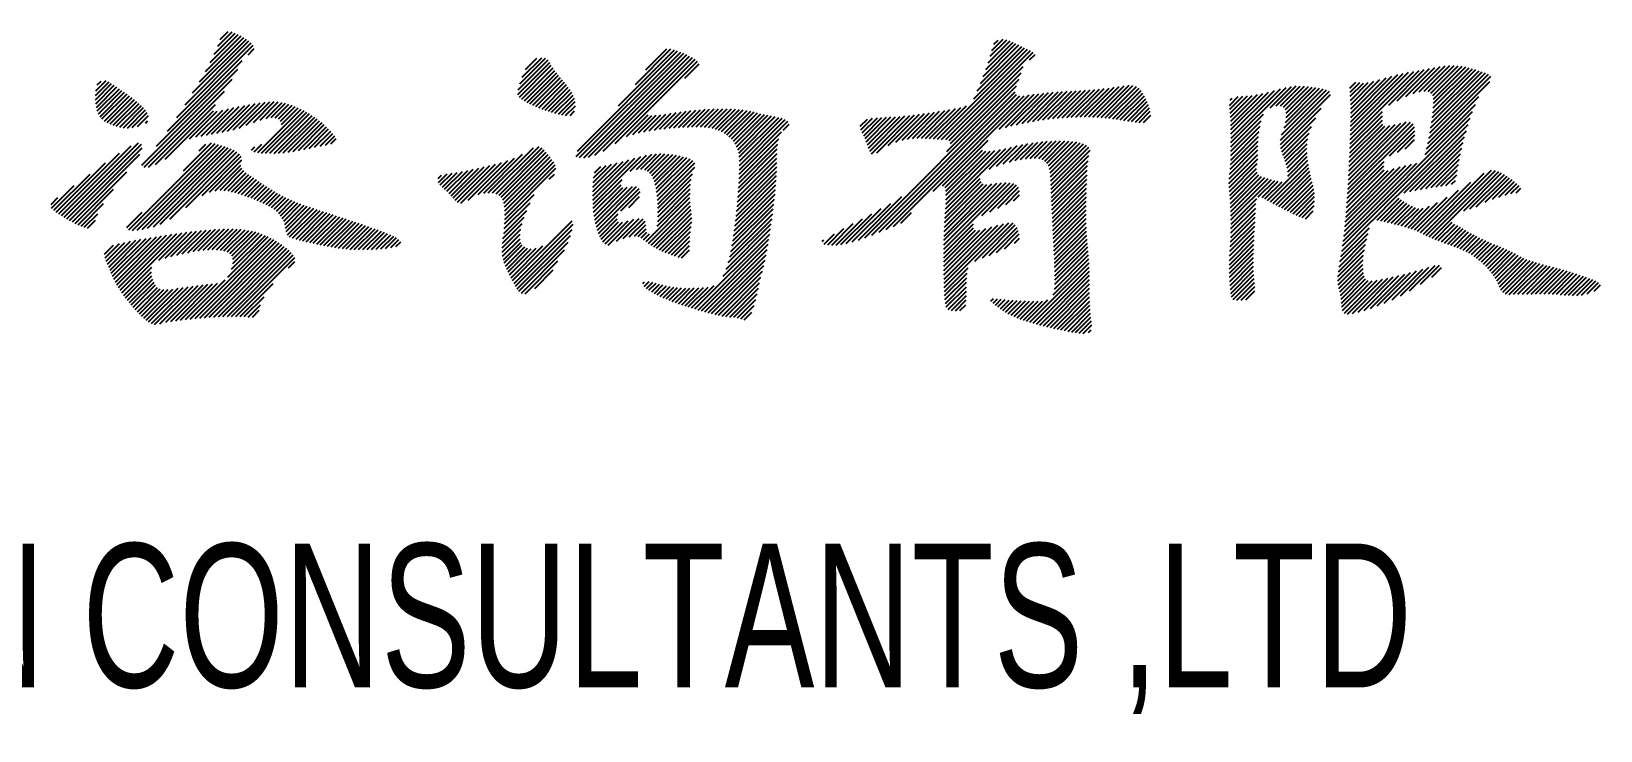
# Model space of a CAD drawing. Extents: x 628064 to 789462, y -248497 to 145317.
# Drawn here: x 738240 to 739879, y 50916 to 51646 of the extents above; entities that cross this region are included whole.
import ezdxf

# ---------------------------------------------------------------- set-up
doc = ezdxf.new("R2010")
doc.units = 0
doc.header["$LTSCALE"] = 100
doc.layers.add('图框', color=254, linetype='Continuous')
doc.styles.add('hztxt', font='hztxt')

msp = doc.modelspace()

# ---------------------------------------------------------------- linework, layer by layer
at = {"layer": '图框', "color": 0}
for p, q in [((738391.8, 51555.9), (738469.5, 51633.6)), ((738400.4, 51569), (738467.1, 51635.7)), ((738408.3, 51581.4), (738464.5, 51637.5)), ((738415.5, 51593), (738461.8, 51639.3)), ((738421.7, 51603.8), (738459, 51641)), ((738426.8, 51613.3), (738456, 51642.5)), ((738430.9, 51621.9), (738452.9, 51643.9)), ((738434.6, 51630.1), (738449.5, 51645)), ((738437.2, 51637.2), (738445.6, 51645.6)), ((739233.9, 51598.7), (739268.1, 51633)), ((739236.6, 51605.9), (739265.1, 51634.5)), ((739239.1, 51612.9), (739262, 51635.8)), ((739241.3, 51619.6), (739258.6, 51636.9)), ((739243, 51625.8), (739254.7, 51637.5)), ((739244.9, 51632.2), (739249.4, 51636.6)), ((738382, 51541.6), (738471.6, 51631.2)), ((738466.2, 51621.3), (738472.5, 51627.6)), ((738750, 51590.8), (738776.8, 51617.5)), ((738752.5, 51597.8), (738772.9, 51618.1)), ((738756.1, 51605.8), (738767.8, 51617.6)), ((738809, 51515.1), (738918, 51624.1)), ((738810.1, 51520.6), (738914.8, 51625.4)), ((738812.4, 51514), (738921.2, 51622.8)), ((738816.7, 51513.8), (738924.3, 51621.4)), ((738821.9, 51514.5), (738927.3, 51619.9)), ((738828.5, 51516.6), (738930.3, 51618.4)), ((738837.1, 51520.7), (738933, 51616.7)), ((738852.9, 51568), (738911.4, 51626.5)), ((738870.7, 51590.3), (738907.8, 51627.3)), ((738881.5, 51605.5), (738903.4, 51627.5)), ((739186.3, 51533.1), (739280.1, 51627)), ((739190.5, 51532.9), (739283.1, 51625.5)), ((739194.9, 51532.8), (739286.1, 51623.9)), ((739224, 51575.3), (739277.1, 51628.5)), ((739227.7, 51583.6), (739274.1, 51630)), ((739231, 51591.3), (739271.1, 51631.5)), ((739282.4, 51615.8), (739288, 51621.4)), ((738355.4, 51506), (738455.7, 51606.3)), ((738370.7, 51525.8), (738460.2, 51615.3)), ((738748.1, 51579.9), (738781.3, 51613.2)), ((738748.2, 51584.5), (738779.6, 51615.9)), ((738749.6, 51576.9), (738782.9, 51610.2)), ((738752, 51574.8), (738784.7, 51607.5)), ((738754.8, 51573.1), (738786.5, 51604.9)), ((738757.7, 51571.5), (738788.5, 51602.3)), ((738849.4, 51528.6), (738935.5, 51614.6)), ((738922.2, 51596.8), (738937.2, 51611.8)), ((739198.2, 51531.6), (739275.6, 51609)), ((739199.6, 51528.5), (739273.6, 51602.5)), ((739617.1, 51532.9), (739689, 51604.8)), ((739617.3, 51537.6), (739683.5, 51603.8)), ((739617.4, 51542.2), (739678.1, 51602.9)), ((739617.5, 51546.8), (739672.4, 51601.7)), ((739617.6, 51551.3), (739666.7, 51600.5)), ((739657.3, 51568.6), (739694.5, 51605.8)), ((739666.3, 51573.1), (739700, 51606.9)), ((739675.1, 51577.5), (739705.6, 51607.9)), ((739682.8, 51580.7), (739711.2, 51609.1)), ((739689.1, 51582.5), (739716.4, 51609.8)), ((739694.3, 51583.2), (739721.2, 51610)), ((739698.5, 51582.9), (739725.7, 51610.1)), ((739700.1, 51539.6), (739761.4, 51600.9)), ((739701, 51545), (739758.3, 51602.3)), ((739701.4, 51581.3), (739729.9, 51609.8)), ((739701.9, 51550.4), (739755, 51603.5)), ((739702.7, 51555.6), (739751.7, 51604.6)), ((739703.3, 51578.7), (739733.9, 51609.3)), ((739703.3, 51560.8), (739748.2, 51605.7)), ((739703.8, 51565.8), (739744.8, 51606.7)), ((739704.1, 51575), (739737.7, 51608.6)), ((739704.2, 51570.6), (739741.3, 51607.7)), ((738306.9, 51578.7), (738321.1, 51593)), ((738306.9, 51574.3), (738323.8, 51591.2)), ((738307.2, 51583.5), (738317.9, 51594.2)), ((738307.2, 51570.1), (738326.5, 51589.4)), ((738307.9, 51566.2), (738329.2, 51587.6)), ((738308.8, 51589.7), (738312.8, 51593.6)), ((738308.8, 51562.7), (738331.9, 51585.8)), ((738310.1, 51559.5), (738334.6, 51584)), ((738357.7, 51503.8), (738449.6, 51595.7)), ((738760.6, 51570), (738790.5, 51599.8)), ((738763.6, 51568.5), (738792.5, 51597.4)), ((738766.8, 51567.1), (738794.5, 51594.9)), ((738769.9, 51565.8), (738796.6, 51592.5)), ((738773.2, 51564.6), (738798.7, 51590.1)), ((738776.5, 51563.4), (738800.6, 51587.5)), ((738779.8, 51562.3), (738802.5, 51584.9)), ((739110.4, 51430.3), (739268.8, 51588.8)), ((739195.9, 51520.3), (739271.5, 51595.9)), ((739306.5, 51554.6), (739335.8, 51583.9)), ((739311.5, 51555.1), (739340.6, 51584.2)), ((739316.4, 51555.5), (739345.5, 51584.6)), ((739321.2, 51555.8), (739350.3, 51585)), ((739325.9, 51556.1), (739355.3, 51585.4)), ((739330.6, 51556.2), (739360.3, 51585.9)), ((739335.2, 51556.3), (739365.4, 51586.5)), ((739339.7, 51556.4), (739370.6, 51587.3)), ((739344.2, 51556.3), (739376, 51588.1)), ((739348.5, 51556.2), (739381.2, 51588.9)), ((739352.8, 51556), (739386.2, 51589.4)), ((739357, 51555.7), (739390.3, 51589)), ((739361.2, 51555.4), (739393.8, 51588.1)), ((739365.2, 51555), (739396.7, 51586.4)), ((739369.2, 51554.5), (739398.8, 51584)), ((739492.6, 51529.7), (739550.2, 51587.2)), ((739492.6, 51538.7), (739538.1, 51584.1)), ((739492.7, 51534.2), (739544.3, 51585.8)), ((739533.5, 51566), (739555.7, 51588.2)), ((739539.7, 51567.8), (739560.6, 51588.7)), ((739544.4, 51568), (739565, 51588.6)), ((739545.4, 51537.6), (739592.5, 51584.6)), ((739547.5, 51566.6), (739569.3, 51588.3)), ((739548.3, 51544.9), (739588.9, 51585.6)), ((739549.4, 51564), (739573.4, 51588)), ((739549.6, 51550.7), (739585.2, 51586.3)), ((739550.1, 51560.2), (739577.3, 51587.5)), ((739550.1, 51555.7), (739581.3, 51586.9)), ((739616.8, 51586.5), (739622.9, 51592.6)), ((739617, 51582.2), (739627, 51592.2)), ((739617.2, 51577.9), (739631, 51591.7)), ((739617.4, 51573.6), (739635.9, 51592.2)), ((739617.6, 51555.9), (739660.7, 51599)), ((739617.6, 51569.3), (739641.8, 51593.6)), ((739617.7, 51560.4), (739654.5, 51597.3)), ((739617.7, 51564.9), (739648.1, 51595.4)), ((739698.1, 51528.6), (739762.8, 51593.3)), ((739699.1, 51534.1), (739763.8, 51598.8)), ((738311.7, 51556.6), (738337.3, 51582.2)), ((738313.7, 51554.2), (738340, 51580.4)), ((738316.2, 51552.1), (738342.6, 51578.5)), ((738319, 51550.4), (738345.2, 51576.6)), ((738322.1, 51549), (738347.7, 51574.6)), ((738325.3, 51547.7), (738350.1, 51572.5)), ((738328.6, 51546.6), (738352.5, 51570.4)), ((738332.2, 51545.6), (738354.8, 51568.3)), ((738362.2, 51503.8), (738441.5, 51583.1)), ((738369.6, 51506.7), (738432.1, 51569.3)), ((738433.6, 51539.3), (738462.7, 51568.4)), ((738439.2, 51540.4), (738468.2, 51569.4)), ((738444.8, 51541.6), (738473.6, 51570.3)), ((738450.7, 51542.9), (738478.9, 51571.1)), ((738456.9, 51544.6), (738484, 51571.8)), ((738464.3, 51547.6), (738488.9, 51572.2)), ((738471.9, 51550.7), (738493.6, 51572.3)), ((738478.9, 51553.1), (738497.8, 51572.1)), ((738485, 51554.8), (738501.7, 51571.5)), ((738490.3, 51555.6), (738505.4, 51570.7)), ((738494.6, 51555.4), (738508.9, 51569.7)), ((738498, 51554.3), (738512.2, 51568.6)), ((738783.2, 51561.2), (738804.2, 51582.1)), ((738786.7, 51560.2), (738805.7, 51579.1)), ((738790.3, 51559.3), (738807, 51575.9)), ((738794, 51558.4), (738807.9, 51572.3)), ((738797.8, 51557.8), (738808.1, 51568)), ((739117.6, 51433.1), (739267.2, 51582.6)), ((739125.1, 51436), (739268.6, 51579.6)), ((739132.5, 51439), (739272, 51578.5)), ((739140.1, 51442.1), (739276.6, 51578.5)), ((739181.6, 51479), (739281.8, 51579.3)), ((739182.1, 51533.4), (739216.4, 51567.8)), ((739250.6, 51543.6), (739287, 51580)), ((739257, 51545.5), (739292.1, 51580.6)), ((739262.9, 51546.9), (739297.2, 51581.2)), ((739268.7, 51548.2), (739302.2, 51581.7)), ((739274.5, 51549.5), (739307.1, 51582.1)), ((739280.1, 51550.7), (739312, 51582.5)), ((739285.6, 51551.7), (739316.8, 51582.9)), ((739291, 51552.6), (739321.6, 51583.2)), ((739296.3, 51553.3), (739326.3, 51583.4)), ((739301.4, 51554), (739331.1, 51583.6)), ((739373.2, 51553.9), (739400.6, 51581.3)), ((739377, 51553.3), (739402.2, 51578.4)), ((739380.9, 51552.6), (739403.7, 51575.4)), ((739384.8, 51552), (739405.1, 51572.4)), ((739388.7, 51551.5), (739406.4, 51569.2)), ((739490.9, 51568.4), (739500.1, 51577.5)), ((739491.3, 51564.3), (739504.9, 51577.9)), ((739491.8, 51560.3), (739509.7, 51578.2)), ((739491.9, 51573.8), (739493.8, 51575.8)), ((739492.2, 51556.2), (739514.8, 51578.8)), ((739492.4, 51551.9), (739520.2, 51579.7)), ((739492.5, 51547.5), (739525.8, 51580.8)), ((739492.6, 51543.1), (739531.8, 51582.3)), ((739544.3, 51527.5), (739596.5, 51579.7)), ((739544.4, 51532.1), (739595.5, 51583.2)), ((739695.5, 51517.1), (739747.8, 51569.3)), ((739696.9, 51522.9), (739751.5, 51577.6)), ((738336, 51545), (738357.1, 51566.1)), ((738340.3, 51544.8), (738359.2, 51563.7)), ((738345.3, 51545.2), (738361, 51561)), ((738350.9, 51546.4), (738362.3, 51557.8)), ((738359, 51550), (738361.4, 51552.4)), ((738379.8, 51512.4), (738430.2, 51562.8)), ((738405.2, 51533.4), (738434, 51562.2)), ((738411.8, 51535.5), (738439.9, 51563.5)), ((738417.3, 51536.4), (738445.7, 51564.8)), ((738422.7, 51537.3), (738451.4, 51566.1)), ((738428.1, 51538.3), (738457.1, 51567.3)), ((738476.3, 51519.1), (738521.7, 51564.5)), ((738480.3, 51518.7), (738524.7, 51563)), ((738484.6, 51518.5), (738527.6, 51561.4)), ((738489, 51518.4), (738530.4, 51559.8)), ((738493.5, 51518.3), (738533.1, 51558)), ((738498.1, 51518.5), (738535.8, 51556.2)), ((738500.2, 51552.1), (738515.5, 51567.3)), ((738501.2, 51548.5), (738518.6, 51566)), ((738503, 51518.9), (738538.5, 51554.4)), ((738508.1, 51519.5), (738541, 51552.4)), ((738802.6, 51558), (738807.1, 51562.6)), ((738861.4, 51536), (738883.9, 51558.6)), ((738867.9, 51538.1), (738887.9, 51558)), ((738873.9, 51539.6), (738892.4, 51558.1)), ((738879.6, 51540.7), (738897.3, 51558.5)), ((738885.1, 51541.8), (738902.6, 51559.3)), ((738890.5, 51542.7), (738908, 51560.2)), ((738895.8, 51543.5), (738913.3, 51561)), ((738900.9, 51544.1), (738918.5, 51561.7)), ((738905.9, 51544.6), (738923.7, 51562.4)), ((738910.8, 51545.1), (738928.7, 51563)), ((738915.6, 51545.4), (738933.7, 51563.5)), ((738920.4, 51545.6), (738938.6, 51563.9)), ((738925, 51545.8), (738943.5, 51564.3)), ((738929.7, 51545.9), (738948.2, 51564.5)), ((738934.2, 51546), (738952.9, 51564.7)), ((738938.7, 51546), (738957.5, 51564.8)), ((738942.9, 51545.7), (738962.1, 51564.9)), ((738946.9, 51545.3), (738966.5, 51564.8)), ((738950.7, 51544.6), (738970.9, 51564.7)), ((738954.3, 51543.6), (738975.2, 51564.5)), ((738957.6, 51542.5), (738979.4, 51564.2)), ((738960.7, 51541.1), (738983.4, 51563.8)), ((738963.6, 51539.5), (738987.4, 51563.2)), ((738966.3, 51537.6), (738991.1, 51562.5)), ((738968.7, 51535.6), (738994.7, 51561.6)), ((738971, 51533.4), (738998.2, 51560.6)), ((738973.1, 51531), (739001.8, 51559.7)), ((738974.8, 51528.3), (739005.4, 51558.9)), ((738976.4, 51525.3), (739009.1, 51558.1)), ((738977.6, 51522.1), (739012.9, 51557.4)), ((738978.6, 51518.5), (739016.8, 51556.7)), ((738979.1, 51514.6), (739020.4, 51555.9)), ((738979.3, 51501.3), (739029.9, 51551.9)), ((738979.4, 51510.3), (739023.9, 51554.9)), ((738979.4, 51505.8), (739027.1, 51553.6)), ((739105.4, 51546.6), (739113, 51554.1)), ((739106.2, 51542.9), (739118.3, 51555)), ((739107.6, 51539.8), (739123.4, 51555.5)), ((739109.1, 51536.7), (739128.2, 51555.9)), ((739110.5, 51533.7), (739132.9, 51556.1)), ((739111.8, 51530.5), (739137.6, 51556.3)), ((739113, 51527.2), (739142.3, 51556.5)), ((739114.1, 51523.9), (739147.2, 51556.9)), ((739115.4, 51520.6), (739152.1, 51557.4)), ((739117.3, 51518), (739157.2, 51557.9)), ((739122.7, 51519), (739162.3, 51558.5)), ((739134.6, 51526.4), (739167.4, 51559.2)), ((739142.7, 51529.9), (739172.6, 51559.9)), ((739149.2, 51532), (739177.8, 51560.6)), ((739154.9, 51533.2), (739183.1, 51561.4)), ((739160.1, 51533.9), (739188.4, 51562.2)), ((739164.9, 51534.2), (739193.8, 51563.1)), ((739169.4, 51534.2), (739199.2, 51564.1)), ((739173.7, 51534), (739204.8, 51565.1)), ((739177.9, 51533.8), (739210.4, 51566.3)), ((739392.8, 51551), (739407.5, 51565.8)), ((739396.9, 51550.7), (739408.4, 51562.2)), ((739401.3, 51550.6), (739408.9, 51558.2)), ((739492.6, 51525.2), (739526.7, 51559.3)), ((739492.6, 51520.6), (739524.3, 51552.4)), ((739544.8, 51523.5), (739586.8, 51565.4)), ((739545.7, 51519.9), (739581.2, 51555.4)), ((739609.1, 51421.7), (739742.5, 51555.1)), ((739609.8, 51426.9), (739744.9, 51561.9)), ((739615, 51485.9), (739680.1, 51551)), ((739615.3, 51490.7), (739675.7, 51551.1)), ((739616.6, 51519), (739650.8, 51553.1)), ((739616.8, 51523.6), (739650.8, 51557.6)), ((739617, 51528.3), (739650.8, 51562.1)), ((738513.3, 51520.2), (738543.5, 51550.4)), ((738518.8, 51521.2), (738545.8, 51548.3)), ((738524.4, 51522.3), (738548.1, 51546.1)), ((738530, 51523.5), (738550.4, 51543.8)), ((738535.7, 51524.7), (738552.6, 51541.5)), ((738541.4, 51525.8), (738554.7, 51539.2)), ((738547, 51527), (738556.7, 51536.7)), ((738979.2, 51496.7), (739023.3, 51540.8)), ((739025.1, 51542.6), (739031.4, 51548.9)), ((739492.1, 51506.7), (739521.4, 51536)), ((739492.3, 51511.4), (739522.1, 51541.2)), ((739492.4, 51516), (739523, 51546.6)), ((739546.8, 51516.5), (739576.8, 51546.5)), ((739548.1, 51513.3), (739574.3, 51539.5)), ((739614.4, 51476.3), (739684.1, 51546)), ((739614.7, 51481.1), (739682.8, 51549.3)), ((739615.5, 51495.4), (739670.1, 51550)), ((739615.8, 51500.1), (739664.1, 51548.5)), ((739616, 51504.9), (739658.4, 51547.3)), ((739616.2, 51509.6), (739653.3, 51546.6)), ((739616.4, 51514.3), (739651.1, 51548.9)), ((739658.2, 51515.6), (739684.6, 51542)), ((739666.5, 51519.5), (739684.7, 51537.7)), ((739666.7, 51474.8), (739740.3, 51548.4)), ((739673.6, 51477.1), (739738.4, 51541.9)), ((739679.3, 51478.4), (739736.6, 51535.7)), ((738268.7, 51455.2), (738331.9, 51518.4)), ((738271.4, 51453.4), (738344, 51526.1)), ((738274.2, 51451.7), (738351.9, 51529.5)), ((738277, 51450), (738355.1, 51528.1)), ((738279.9, 51448.4), (738355.6, 51524.2)), ((738341.9, 51438.7), (738431.9, 51528.6)), ((738345.6, 51437.9), (738435.5, 51527.7)), ((738350.4, 51438.1), (738438.9, 51526.7)), ((738355.7, 51438.9), (738442.3, 51525.5)), ((738361.4, 51440.2), (738445.5, 51524.3)), ((738367.4, 51441.6), (738448.7, 51523)), ((738374.5, 51444.3), (738451.8, 51521.6)), ((738384.4, 51449.7), (738454.6, 51519.9)), ((738398.9, 51500.1), (738427.9, 51529.2)), ((738415.3, 51521), (738422.2, 51527.9)), ((738469.8, 51521.6), (738473.2, 51525.1)), ((738472.6, 51519.9), (738480.6, 51527.9)), ((738552.7, 51528.2), (738558.3, 51533.8)), ((738717.1, 51477.1), (738764.3, 51524.2)), ((738721.5, 51477), (738770.1, 51525.5)), ((738725.2, 51476.2), (738773.3, 51524.2)), ((738728.3, 51474.7), (738775.6, 51522.1)), ((738730.6, 51472.6), (738777.5, 51519.5)), ((738978.1, 51477.7), (739018.6, 51518.2)), ((738978.5, 51482.5), (739018.9, 51523)), ((738978.7, 51487.3), (739019.5, 51528)), ((738979, 51492), (739020.6, 51533.6)), ((739191.4, 51484.4), (739239.2, 51532.2)), ((739194.3, 51482.8), (739233.2, 51521.7)), ((739194.4, 51460.5), (739257.5, 51523.5)), ((739194.7, 51465.2), (739251.8, 51522.3)), ((739194.9, 51469.9), (739246.2, 51521.3)), ((739195, 51479), (739236.6, 51520.6)), ((739195, 51474.6), (739241.1, 51520.6)), ((739240.2, 51501.8), (739263.3, 51524.9)), ((739247.9, 51504.9), (739269.3, 51526.4)), ((739254.7, 51507.3), (739275.1, 51527.6)), ((739261.2, 51509.2), (739280.6, 51528.7)), ((739267.2, 51510.8), (739285.9, 51529.5)), ((739272.8, 51511.9), (739291, 51530.1)), ((739278, 51512.6), (739296, 51530.6)), ((739282.9, 51513.1), (739300.8, 51531)), ((739287.6, 51513.2), (739305.5, 51531.2)), ((739291.8, 51512.9), (739310.2, 51531.3)), ((739295.3, 51511.9), (739314.7, 51531.3)), ((739298.2, 51510.3), (739319.1, 51531.3)), ((739300.4, 51508), (739323.4, 51531.1)), ((739302, 51505.2), (739327.5, 51530.7)), ((739303, 51501.7), (739331.5, 51530.2)), ((739303.8, 51498), (739335.2, 51529.4)), ((739304.1, 51493.8), (739338.7, 51528.4)), ((739304.4, 51489.6), (739341.7, 51527)), ((739304.6, 51485.3), (739344.1, 51524.9)), ((739304.8, 51481), (739345.5, 51521.7)), ((739490.6, 51491.7), (739520.7, 51521.9)), ((739491.1, 51496.7), (739520.8, 51526.4)), ((739491.7, 51501.8), (739521, 51531.1)), ((739549.3, 51510.1), (739572.9, 51533.6)), ((739550.4, 51506.7), (739572.2, 51528.4)), ((739551.3, 51503.1), (739571.9, 51523.7)), ((739551.9, 51499.1), (739572, 51519.3)), ((739674.6, 51523.1), (739684.4, 51532.8)), ((739684.9, 51479.5), (739735.1, 51529.6)), ((739690.6, 51480.7), (739733.6, 51523.7)), ((738266, 51457), (738317.3, 51508.3)), ((738282.8, 51446.8), (738353.3, 51517.4)), ((738401.2, 51462), (738457.2, 51518)), ((738418.2, 51474.5), (738459.2, 51515.5)), ((738426, 51477.8), (738459.7, 51511.6)), ((738432, 51479.3), (738458.8, 51506.1)), ((738437, 51479.8), (738459.9, 51502.8)), ((738678.3, 51474.2), (738707.1, 51503)), ((738680.4, 51471.8), (738712.8, 51504.2)), ((738682.6, 51469.5), (738718.7, 51505.6)), ((738685, 51467.4), (738724.7, 51507.1)), ((738688.3, 51466.3), (738730.9, 51508.9)), ((738696.2, 51469.6), (738737.4, 51510.9)), ((738706.5, 51475.4), (738744.4, 51513.4)), ((738712.3, 51476.8), (738752.9, 51517.4)), ((738732.2, 51469.8), (738779.5, 51517)), ((738733.3, 51466.3), (738781.6, 51514.6)), ((738733.9, 51462.4), (738783.6, 51512.1)), ((738734.2, 51458.3), (738785.5, 51509.5)), ((738734.2, 51449.3), (738787.7, 51502.8)), ((738734.3, 51453.9), (738786.9, 51506.5)), ((738826.3, 51469.5), (738870, 51513.2)), ((738826.3, 51474), (738863.8, 51511.6)), ((738826.3, 51478.5), (738857.8, 51510)), ((738826.4, 51483.1), (738851.8, 51508.5)), ((738826.5, 51465.2), (738876.3, 51515)), ((738826.6, 51487.8), (738845.9, 51507)), ((738827.1, 51492.7), (738840.1, 51505.7)), ((738828, 51498.1), (738834.6, 51504.8)), ((738865.4, 51499.7), (738882.4, 51516.6)), ((738871.7, 51501.5), (738887.8, 51517.6)), ((738876.5, 51501.8), (738892.7, 51518)), ((738880.4, 51501.1), (738897.3, 51518.1)), ((738883.4, 51499.7), (738901.6, 51517.9)), ((738885.9, 51497.7), (738905.7, 51517.5)), ((738887.8, 51495.1), (738909.7, 51517)), ((738889.3, 51492.1), (738913.6, 51516.4)), ((738890.6, 51488.9), (738917.3, 51515.6)), ((738891.5, 51485.4), (738921, 51514.8)), ((738892.3, 51481.6), (738924.5, 51513.9)), ((738892.9, 51477.7), (738927.8, 51512.6)), ((738893.4, 51473.7), (738930.6, 51510.9)), ((738893.7, 51469.6), (738932.6, 51508.5)), ((738894, 51465.3), (738932.7, 51504.1)), ((738976.9, 51463), (739018.3, 51504.4)), ((738977.4, 51467.9), (739018.4, 51508.9)), ((738977.8, 51472.8), (739018.4, 51513.5)), ((739305, 51476.7), (739344.2, 51516)), ((739305.1, 51472.4), (739343.4, 51510.6)), ((739305.3, 51468.1), (739342.9, 51505.7)), ((739490.4, 51487), (739520.7, 51517.3)), ((739490.6, 51482.7), (739520.5, 51512.7)), ((739490.9, 51478.5), (739519.9, 51507.6)), ((739491.3, 51474.4), (739519.4, 51502.6)), ((739530.9, 51469.2), (739572.8, 51511.1)), ((739533.8, 51467.6), (739573.4, 51507.1)), ((739536.7, 51466), (739574, 51503.3)), ((739551.9, 51494.7), (739572.3, 51515.1)), ((739610.4, 51432), (739686.6, 51508.1)), ((739611, 51437), (739681, 51507.1)), ((739611.5, 51442), (739675.2, 51505.8)), ((739612, 51447), (739669.2, 51504.2)), ((739612.4, 51451.9), (739663, 51502.5)), ((739613.6, 51466.6), (739652.3, 51505.2)), ((739614, 51471.5), (739652.6, 51510)), ((739696.1, 51481.7), (739732.4, 51518)), ((739701.5, 51482.6), (739731.2, 51512.3)), ((739706.8, 51483.4), (739730.2, 51506.8)), ((738263.5, 51459), (738301.2, 51496.7)), ((738285.7, 51445.3), (738339.6, 51499.1)), ((738441.4, 51479.7), (738461.9, 51500.3)), ((738445.3, 51479.1), (738464.3, 51498.2)), ((738449, 51478.3), (738466.9, 51496.3)), ((738452.5, 51477.4), (738469.6, 51494.5)), ((738456, 51476.4), (738472.3, 51492.7)), ((738459.4, 51475.3), (738475, 51490.9)), ((738462.8, 51474.2), (738477.7, 51489.1)), ((738466.1, 51473), (738480.4, 51487.4)), ((738469.4, 51471.8), (738483.2, 51485.6)), ((738664.8, 51492.2), (738668.3, 51495.6)), ((738665.2, 51488), (738674.2, 51497)), ((738667, 51485.4), (738679.3, 51497.6)), ((738669.2, 51483), (738684.7, 51498.5)), ((738671.5, 51480.9), (738690.2, 51499.5)), ((738673.9, 51478.8), (738695.7, 51500.6)), ((738676.2, 51476.5), (738701.4, 51501.8)), ((738780.8, 51491.4), (738786.1, 51496.6)), ((738826.7, 51461), (738857, 51491.2)), ((738827.1, 51456.9), (738855.7, 51485.5)), ((738894.1, 51461), (738930.2, 51497.1)), ((738894.2, 51456.6), (738929, 51491.4)), ((738894.2, 51452.1), (738928.4, 51486.3)), ((738974.6, 51442.7), (739017.4, 51485.5)), ((738975.3, 51447.9), (739017.8, 51490.4)), ((738975.9, 51452.9), (739018.1, 51495.2)), ((738976.4, 51458), (739018.3, 51499.8)), ((739192.9, 51423), (739257.7, 51487.8)), ((739192.9, 51427.6), (739253, 51487.7)), ((739192.9, 51418.5), (739262, 51487.6)), ((739193, 51432.1), (739248.1, 51487.2)), ((739193.1, 51436.7), (739243, 51486.6)), ((739193.3, 51441.4), (739237.7, 51485.8)), ((739193.5, 51446.1), (739234, 51486.6)), ((739193.7, 51450.8), (739231.9, 51488.9)), ((739194.1, 51455.7), (739230.6, 51492.1)), ((739232.3, 51453.4), (739265.7, 51486.9)), ((739240.8, 51457.5), (739268.7, 51485.4)), ((739305.5, 51463.8), (739342.6, 51500.9)), ((739305.7, 51459.5), (739342.4, 51496.1)), ((739305.9, 51455.2), (739342.1, 51491.5)), ((739306.1, 51450.9), (739342, 51486.8)), ((739491.7, 51470.4), (739520, 51498.7)), ((739492, 51466.2), (739521.7, 51495.9)), ((739492.2, 51461.9), (739524.6, 51494.3)), ((739492.4, 51457.6), (739527.9, 51493.1)), ((739492.5, 51453.3), (739531.3, 51492)), ((739492.6, 51448.9), (739534.8, 51491)), ((739521.1, 51472.9), (739538.3, 51490)), ((739525.2, 51472.4), (739541.9, 51489.2)), ((739528, 51470.8), (739545.9, 51488.6)), ((739539.7, 51464.5), (739574.8, 51499.6)), ((739542.6, 51463), (739575.6, 51495.9)), ((739545.6, 51461.4), (739576.5, 51492.3)), ((739548.6, 51459.9), (739577.5, 51488.8)), ((739612.9, 51456.8), (739656.6, 51500.6)), ((739613.3, 51461.7), (739652.7, 51501.2)), ((739690.6, 51435.8), (739743.1, 51488.3)), ((739693.5, 51434.2), (739757.1, 51497.8)), ((739696.4, 51432.6), (739764.6, 51500.8)), ((739699.5, 51431.2), (739768.9, 51500.6)), ((739702.6, 51429.8), (739772.2, 51499.5)), ((739711.9, 51484), (739729.2, 51501.3)), ((739717.1, 51484.8), (739728.4, 51496)), ((739723, 51486.2), (739726.9, 51490)), ((739735.8, 51458.5), (739775.2, 51498)), ((739742.2, 51460.4), (739778.1, 51496.4)), ((739748.7, 51462.4), (739780.9, 51494.6)), ((739758.2, 51467.5), (739783.6, 51492.9)), ((739765.6, 51470.4), (739786.2, 51491)), ((739772.3, 51472.6), (739788.7, 51489)), ((739778.9, 51474.7), (739791.2, 51487)), ((738260.5, 51465), (738267.7, 51472.2)), ((738261.1, 51461.1), (738284.7, 51484.7)), ((738288.7, 51443.8), (738325.8, 51480.9)), ((738472.6, 51470.6), (738485.9, 51483.8)), ((738475.8, 51469.3), (738488.6, 51482)), ((738479, 51467.9), (738491.3, 51480.3)), ((738482.1, 51466.5), (738494.1, 51478.6)), ((738485.1, 51465.1), (738496.9, 51476.9)), ((738488, 51463.5), (738499.9, 51475.3)), ((738490.8, 51461.8), (738502.8, 51473.8)), ((738493.5, 51460), (738505.8, 51472.3)), ((738496, 51458), (738508.9, 51470.9)), ((738498.2, 51455.7), (738512, 51469.5)), ((738734.1, 51444.7), (738764.9, 51475.5)), ((738827.6, 51452.9), (738857.6, 51482.8)), ((738828.3, 51449), (738862.1, 51482.9)), ((738829, 51445.3), (738867.6, 51483.9)), ((738830, 51441.7), (738871.9, 51483.7)), ((738831, 51438.3), (738874.5, 51481.8)), ((738855.6, 51458.4), (738875.6, 51478.4)), ((738863.7, 51462), (738875, 51473.3)), ((738881.8, 51426.3), (738927.7, 51472.2)), ((738893.4, 51442.3), (738927.8, 51476.7)), ((738894, 51447.4), (738928, 51481.4)), ((738972.4, 51427.1), (739016, 51470.6)), ((738973.2, 51432.4), (739016.5, 51475.6)), ((738974, 51437.6), (739017, 51480.6)), ((739103.5, 51427.9), (739149, 51473.4)), ((739249.1, 51461.3), (739270.8, 51482.9)), ((739257.4, 51465.1), (739271.9, 51479.6)), ((739265.5, 51468.7), (739271.9, 51475.1)), ((739306.3, 51446.6), (739341.8, 51482.1)), ((739306.5, 51442.3), (739341.7, 51477.5)), ((739306.7, 51438), (739341.6, 51472.9)), ((739492.7, 51444.4), (739519.7, 51471.4)), ((739551.6, 51458.4), (739578.4, 51485.2)), ((739554.6, 51456.9), (739579.1, 51481.5)), ((739557.6, 51455.4), (739579.7, 51477.6)), ((739560.6, 51454), (739580, 51473.4)), ((739640, 51448.1), (739666.5, 51474.6)), ((739645.2, 51448.8), (739668.1, 51471.7)), ((739649, 51448), (739670.7, 51469.8)), ((739684.2, 51438.4), (739718.5, 51472.6)), ((739687.5, 51437.2), (739730.1, 51479.8)), ((739784.9, 51476.3), (739793.5, 51484.8)), ((739790.5, 51477.3), (739795.4, 51482.2)), ((738291.8, 51442.4), (738315.3, 51465.9)), ((738295.1, 51441.2), (738309.3, 51455.4)), ((738339.6, 51440.9), (738355.7, 51456.9)), ((738500.2, 51453.2), (738515.1, 51468.1)), ((738502, 51450.5), (738518.3, 51466.9)), ((738503.5, 51447.5), (738521.5, 51465.6)), ((738504.5, 51444.1), (738524.8, 51464.4)), ((738505.2, 51440.3), (738528.1, 51463.2)), ((738506.1, 51436.7), (738531.5, 51462.1)), ((738507.4, 51433.5), (738534.9, 51461)), ((738509.6, 51431.2), (738538.3, 51459.9)), ((738512.8, 51429.9), (738541.7, 51458.8)), ((738516.3, 51428.9), (738545.1, 51457.7)), ((738519.8, 51427.9), (738548.5, 51456.6)), ((738523.3, 51427), (738551.8, 51455.5)), ((738527, 51426.1), (738555.2, 51454.4)), ((738530.6, 51425.3), (738558.6, 51453.3)), ((738733.2, 51434.8), (738757.2, 51458.8)), ((738733.8, 51439.8), (738760.8, 51466.8)), ((738832.1, 51434.9), (738852.6, 51455.4)), ((738884.5, 51424.4), (738927.9, 51467.8)), ((738887.2, 51422.6), (738928.2, 51463.7)), ((738889.9, 51420.9), (738928.8, 51459.7)), ((738892.8, 51419.3), (738929.3, 51455.7)), ((738969.3, 51410.4), (739014.1, 51455.2)), ((738970.5, 51416.1), (739014.7, 51460.4)), ((738971.5, 51421.7), (739015.4, 51465.5)), ((739085.3, 51423.2), (739117.5, 51455.4)), ((739090.9, 51424.3), (739127.3, 51460.7)), ((739097, 51425.9), (739137.3, 51466.2)), ((739147.9, 51445.4), (739159.1, 51456.6)), ((739306.9, 51433.8), (739341.5, 51468.4)), ((739307.1, 51429.5), (739341.4, 51463.8)), ((739307.3, 51425.2), (739341.4, 51459.3)), ((739307.5, 51420.9), (739341.4, 51454.8)), ((739492.4, 51430.7), (739518.1, 51456.4)), ((739492.6, 51439.9), (739518.7, 51466)), ((739492.6, 51435.3), (739518.4, 51461.1)), ((739563.7, 51452.6), (739580, 51468.9)), ((739566.9, 51451.3), (739579.6, 51464)), ((739570.3, 51450.2), (739578.6, 51458.5)), ((739652.6, 51447.2), (739673.5, 51468.1)), ((739656.2, 51446.3), (739676.3, 51466.4)), ((739659.8, 51445.4), (739679.2, 51464.8)), ((739663.4, 51444.5), (739682.2, 51463.3)), ((739667, 51443.6), (739685.3, 51461.9)), ((739670.5, 51442.6), (739688.8, 51460.9)), ((739674, 51441.7), (739693.4, 51461)), ((739677.5, 51440.6), (739700, 51463.1)), ((739680.9, 51439.6), (739708.4, 51467.1)), ((738298.6, 51440.2), (738307.1, 51448.7)), ((738379.6, 51409), (738407.4, 51436.7)), ((738385.7, 51410.6), (738412.4, 51437.3)), ((738391.7, 51412.1), (738417.5, 51437.9)), ((738397.5, 51413.5), (738422.4, 51438.3)), ((738403.3, 51414.7), (738427.3, 51438.7)), ((738408.8, 51415.8), (738432.2, 51439.1)), ((738414.2, 51416.6), (738436.9, 51439.3)), ((738419.4, 51417.3), (738441.6, 51439.5)), ((738424.3, 51417.7), (738446.2, 51439.6)), ((738428.9, 51417.9), (738450.6, 51439.6)), ((738433.3, 51417.7), (738455, 51439.4)), ((738437.4, 51417.4), (738459.1, 51439.1)), ((738441.1, 51416.6), (738463.1, 51438.6)), ((738444.5, 51415.5), (738467, 51438)), ((738447.3, 51413.8), (738470.7, 51437.2)), ((738449.3, 51411.3), (738474.3, 51436.3)), ((738534.3, 51424.5), (738562, 51452.2)), ((738538, 51423.7), (738565.4, 51451.1)), ((738541.7, 51422.9), (738568.8, 51449.9)), ((738545.4, 51422.1), (738572.1, 51448.8)), ((738549.2, 51421.4), (738575.5, 51447.7)), ((738553, 51420.7), (738578.8, 51446.6)), ((738556.9, 51420.1), (738582.2, 51445.4)), ((738560.8, 51419.5), (738585.6, 51444.3)), ((738564.8, 51419), (738588.9, 51443.2)), ((738568.8, 51418.6), (738592.2, 51442)), ((738572.9, 51418.2), (738595.6, 51440.8)), ((738577.2, 51418), (738598.9, 51439.7)), ((738581.6, 51417.9), (738602.2, 51438.5)), ((738586.1, 51417.9), (738605.5, 51437.3)), ((738731.7, 51419.8), (738751.2, 51439.3)), ((738731.9, 51424.5), (738752.5, 51445.2)), ((738732.4, 51429.5), (738754.5, 51451.6)), ((738742.4, 51385.7), (738804.8, 51448)), ((738744, 51382.7), (738805.8, 51444.5)), ((738745.6, 51379.8), (738804.7, 51438.9)), ((738833.4, 51431.7), (738851.8, 51450.1)), ((738834.8, 51428.7), (738853.1, 51446.9)), ((738836.7, 51426), (738857.2, 51446.5)), ((738839.1, 51423.9), (738863, 51447.8)), ((738842.4, 51422.7), (738869.2, 51449.6)), ((738850.8, 51426.7), (738874.7, 51450.5)), ((738858.1, 51429.5), (738878.8, 51450.2)), ((738864.2, 51431.1), (738880.8, 51447.7)), ((738869.7, 51432.1), (738881.5, 51443.9)), ((738873.7, 51431.6), (738881.8, 51439.7)), ((738876.7, 51430.1), (738882.8, 51436.2)), ((738895.7, 51417.7), (738929.5, 51451.5)), ((738898.8, 51416.3), (738929.5, 51447)), ((738901.9, 51414.9), (738929.1, 51442.1)), ((738905.1, 51413.7), (738928.4, 51436.9)), ((738962.4, 51390.1), (739011.8, 51439.5)), ((738965.4, 51397.6), (739012.6, 51444.8)), ((738967.6, 51404.3), (739013.4, 51450)), ((739071.6, 51422.9), (739088.5, 51439.8)), ((739075.8, 51422.6), (739098.2, 51445.1)), ((739080.3, 51422.6), (739107.8, 51450.2)), ((739192.8, 51414), (739223.8, 51444.9)), ((739192.8, 51409.5), (739223.9, 51440.6)), ((739192.8, 51400.5), (739230.5, 51438.2)), ((739192.8, 51405), (739225.9, 51438.1)), ((739192.9, 51391.6), (739242.9, 51441.6)), ((739192.9, 51396.1), (739236.6, 51439.8)), ((739193, 51387.2), (739249.1, 51443.3)), ((739193.1, 51382.8), (739255.1, 51444.8)), ((739193.2, 51378.4), (739260.7, 51445.9)), ((739225.1, 51405.8), (739265, 51445.7)), ((739233, 51409.2), (739267.4, 51443.7)), ((739240.2, 51411.9), (739269.2, 51440.9)), ((739247.7, 51415), (739270.5, 51437.8)), ((739307.7, 51416.6), (739341.4, 51450.3)), ((739307.9, 51412.3), (739341.5, 51445.9)), ((739308.2, 51408.1), (739341.6, 51441.5)), ((739308.4, 51403.8), (739341.8, 51437.2)), ((739491.1, 51411.4), (739517.2, 51437.5)), ((739491.4, 51416.2), (739517.5, 51442.3)), ((739491.8, 51421.1), (739517.7, 51447)), ((739492.2, 51425.9), (739517.9, 51451.7)), ((739607.4, 51410.9), (739637.2, 51440.8)), ((739608.3, 51416.4), (739639.8, 51447.8)), ((739705.8, 51428.5), (739723.7, 51446.4)), ((739709, 51427.3), (739726.4, 51444.6)), ((739712.3, 51426.1), (739729.4, 51443.2)), ((739715.6, 51424.8), (739732.3, 51441.5)), ((739718.9, 51423.6), (739735, 51439.8)), ((739722.2, 51422.5), (739737.8, 51438.1)), ((739725.5, 51421.3), (739740.7, 51436.5)), ((738316.4, 51413.1), (738325.7, 51422.4)), ((738317.1, 51409.3), (738331.9, 51424.2)), ((738318.2, 51406), (738337.7, 51425.5)), ((738319.5, 51402.7), (738343.4, 51426.6)), ((738320.7, 51399.5), (738348.9, 51427.7)), ((738322.1, 51396.4), (738354.4, 51428.7)), ((738323.4, 51393.2), (738359.8, 51429.6)), ((738324.8, 51390.1), (738365.2, 51430.5)), ((738326.2, 51387.1), (738370.6, 51431.4)), ((738327.8, 51384.1), (738375.9, 51432.2)), ((738329.3, 51381.2), (738381.2, 51433)), ((738331, 51378.3), (738386.5, 51433.9)), ((738332.7, 51375.6), (738391.8, 51434.7)), ((738334.5, 51372.9), (738397, 51435.4)), ((738373, 51406.9), (738402.2, 51436.1)), ((738405.9, 51345.4), (738490.4, 51430)), ((738410.9, 51346), (738493.3, 51428.4)), ((738415.8, 51346.4), (738496.1, 51426.7)), ((738420.8, 51346.9), (738498.8, 51424.9)), ((738425.7, 51347.3), (738501.5, 51423.1)), ((738430.5, 51347.6), (738504.1, 51421.2)), ((738445.2, 51389.2), (738487.4, 51431.5)), ((738449.1, 51397.6), (738484.3, 51432.8)), ((738450.3, 51407.8), (738477.7, 51435.3)), ((738450.3, 51403.4), (738481.1, 51434.1)), ((738590.7, 51418), (738608.8, 51436.1)), ((738595.3, 51418.1), (738612, 51434.8)), ((738600, 51418.4), (738615.2, 51433.5)), ((738604.9, 51418.7), (738618.3, 51432.1)), ((738609.9, 51419.2), (738621.1, 51430.4)), ((738615.2, 51420.1), (738623.6, 51428.4)), ((738620.6, 51421), (738625.8, 51426.2)), ((738731.6, 51415.2), (738750.4, 51434.1)), ((738732, 51411.1), (738750.2, 51429.3)), ((738732.8, 51407.4), (738750.9, 51425.5)), ((738733.8, 51404), (738752.6, 51422.8)), ((738735, 51400.7), (738755.1, 51420.7)), ((738740.9, 51388.6), (738774.2, 51421.9)), ((738747.2, 51377), (738802.9, 51432.6)), ((738749.1, 51374.4), (738800.5, 51425.7)), ((738879.3, 51428.2), (738885.5, 51434.4)), ((738908.4, 51412.4), (738927.7, 51431.7)), ((738911.7, 51411.3), (738927.4, 51427)), ((738915.2, 51410.2), (738927.3, 51422.3)), ((738932.8, 51356), (739011, 51434.2)), ((738936.2, 51354.9), (739010.1, 51428.9)), ((738939.7, 51353.9), (739009.2, 51423.5)), ((739065.9, 51426.3), (739067.4, 51427.8)), ((739067.8, 51423.7), (739078.6, 51434.4)), ((739256, 51418.8), (739271.5, 51434.3)), ((739266.5, 51424.8), (739271.7, 51430)), ((739308.5, 51399.5), (739342, 51433)), ((739308.7, 51395.1), (739342.3, 51428.8)), ((739308.8, 51390.7), (739342.7, 51424.7)), ((739308.8, 51386.3), (739343.2, 51420.7)), ((739490.9, 51406.7), (739517, 51432.8)), ((739490.9, 51402.2), (739516.8, 51428.1)), ((739490.9, 51397.7), (739516.6, 51423.4)), ((739604.8, 51394.9), (739633.2, 51423.3)), ((739605.5, 51400.1), (739634.5, 51429.1)), ((739606.4, 51405.5), (739635.8, 51434.9)), ((739728.8, 51420.1), (739743.6, 51434.9)), ((739732, 51418.9), (739746.5, 51433.3)), ((739735.1, 51417.5), (739749.5, 51431.8)), ((739738.1, 51416), (739752.5, 51430.3)), ((739741, 51414.4), (739755.5, 51428.9)), ((739743.8, 51412.7), (739758.6, 51427.5)), ((739746.5, 51410.9), (739761.7, 51426.1)), ((739749.1, 51409), (739764.8, 51424.7)), ((739751.6, 51407), (739768, 51423.4)), ((739754.1, 51405), (739771.2, 51422.1)), ((739756.4, 51402.8), (739774.3, 51420.7)), ((738435.3, 51347.9), (738506.6, 51419.3)), ((738440, 51348.1), (738509.1, 51417.2)), ((738444.6, 51348.2), (738511.4, 51415)), ((738449.1, 51348.3), (738513.4, 51412.6)), ((738453.6, 51348.2), (738515.1, 51409.8)), ((738508.6, 51398.8), (738515.2, 51405.4)), ((738736.4, 51397.6), (738758.1, 51419.3)), ((738737.9, 51394.6), (738762, 51418.7)), ((738739.4, 51391.6), (738767.2, 51419.4)), ((738751.6, 51372.4), (738796.8, 51417.6)), ((738755.5, 51371.7), (738789.8, 51406.1)), ((738918.9, 51409.4), (738927.1, 51417.7)), ((738943.2, 51353), (739008.3, 51418)), ((738946.8, 51352), (739007.3, 51412.5)), ((738950.3, 51351.1), (739006.2, 51406.9)), ((739282.6, 51342.1), (739344.5, 51404)), ((739306.9, 51370.9), (739344.2, 51408.2)), ((739308.3, 51376.7), (739343.9, 51412.4)), ((739308.7, 51381.7), (739343.6, 51416.6)), ((739491, 51393.3), (739516.4, 51418.8)), ((739491.1, 51389), (739516.3, 51414.2)), ((739491.4, 51384.7), (739516.2, 51409.6)), ((739491.7, 51380.6), (739516.2, 51405.1)), ((739604.1, 51385.3), (739631.1, 51412.2)), ((739604.2, 51389.8), (739632, 51417.6)), ((739604.5, 51381.1), (739630.5, 51407.2)), ((739758.7, 51400.6), (739777.5, 51419.4)), ((739760.9, 51398.3), (739780.6, 51418)), ((739762.9, 51395.9), (739783.7, 51416.6)), ((739764.9, 51393.4), (739786.7, 51415.2)), ((739766.8, 51390.8), (739789.7, 51413.7)), ((739768.6, 51388), (739792.6, 51412.1)), ((739770.2, 51385.2), (739795.5, 51410.5)), ((739771.7, 51382.2), (739798.5, 51409)), ((739773.1, 51379.1), (739801.7, 51407.7)), ((739774.4, 51375.9), (739805, 51406.5)), ((739776.4, 51373.4), (739808.4, 51405.4)), ((739779.2, 51371.7), (739811.8, 51404.3)), ((738336.4, 51370.2), (738365.6, 51399.5)), ((738338.3, 51367.7), (738365.3, 51394.7)), ((738340.3, 51365.1), (738365.8, 51390.7)), ((738342.3, 51362.7), (738366.8, 51387.2)), ((738765.6, 51377.4), (738785, 51396.8)), ((738953.9, 51350.2), (739004.9, 51401.2)), ((738957.6, 51349.4), (739003.5, 51395.3)), ((738961.3, 51348.6), (739001.7, 51389)), ((739193.4, 51374.1), (739218.1, 51398.9)), ((739193.6, 51369.9), (739217.1, 51393.4)), ((739193.9, 51365.7), (739216.7, 51388.5)), ((739286.1, 51341.1), (739344.7, 51399.7)), ((739289.6, 51340.1), (739344.9, 51395.4)), ((739293.1, 51339.2), (739345, 51391.1)), ((739492, 51376.3), (739516.2, 51400.6)), ((739492.4, 51372.3), (739516.3, 51396.2)), ((739493.1, 51368.5), (739516.5, 51391.9)), ((739495, 51365.9), (739516.8, 51387.7)), ((739605.2, 51377.3), (739630.4, 51402.5)), ((739606.2, 51373.9), (739630.6, 51398.2)), ((739607, 51370.1), (739631, 51394.2)), ((739607.6, 51366.2), (739631.8, 51390.5)), ((739608, 51362.2), (739633.2, 51387.4)), ((739614.4, 51350.6), (739650.9, 51387.1)), ((739619.4, 51351.1), (739656.5, 51388.2)), ((739625.3, 51352.6), (739662.1, 51389.4)), ((739631.7, 51354.5), (739668, 51390.8)), ((739638.4, 51356.6), (739674, 51392.3)), ((739645.3, 51359.1), (739680.2, 51393.9)), ((739652.7, 51362), (739686.4, 51395.7)), ((739660.8, 51365.5), (739692.8, 51397.6)), ((739669.5, 51369.8), (739699.3, 51399.6)), ((739679.2, 51375), (739705.7, 51401.5)), ((739690.4, 51381.7), (739710.4, 51401.7)), ((739702.5, 51389.3), (739712.3, 51399.1)), ((739783.1, 51371.2), (739815.3, 51403.3)), ((739787.7, 51371.3), (739818.9, 51402.4)), ((739792.3, 51371.4), (739822.4, 51401.5)), ((739796.9, 51371.4), (739826, 51400.6)), ((739801.5, 51371.5), (739829.6, 51399.6)), ((739806, 51371.6), (739833.1, 51398.7)), ((739810.6, 51371.7), (739836.6, 51397.7)), ((739815.2, 51371.8), (739840.1, 51396.7)), ((739819.7, 51371.9), (739843.6, 51395.7)), ((739824.2, 51371.8), (739847, 51394.6)), ((739828.5, 51371.6), (739850.4, 51393.6)), ((739832.7, 51371.3), (739853.9, 51392.5)), ((739836.7, 51370.9), (739857.2, 51391.4)), ((739840.8, 51370.5), (739860.6, 51390.3)), ((739845.1, 51370.3), (739863.9, 51389.1)), ((739849.4, 51370.1), (739867.2, 51387.9)), ((738344.3, 51360.2), (738368.1, 51384)), ((738346.4, 51357.8), (738369.6, 51381)), ((738348.5, 51355.5), (738371.6, 51378.5)), ((738350.7, 51353.1), (738374.5, 51377)), ((738352.8, 51350.8), (738378.4, 51376.3)), ((738355.1, 51348.5), (738382.8, 51376.3)), ((738357.4, 51346.3), (738387.8, 51376.8)), ((738359.8, 51344.2), (738393.2, 51377.6)), ((738362.4, 51342.4), (738398.4, 51378.4)), ((738365.3, 51340.8), (738403.7, 51379.2)), ((738368.7, 51339.7), (738408.9, 51379.9)), ((738374, 51340.5), (738414.1, 51380.6)), ((738380.2, 51342.2), (738419.2, 51381.2)), ((738385.5, 51343), (738424.3, 51381.8)), ((738390.7, 51343.7), (738429.2, 51382.2)), ((738395.8, 51344.3), (738434.3, 51382.9)), ((738400.8, 51344.9), (738442.3, 51386.4)), ((738457.9, 51348.1), (738492.5, 51382.7)), ((738878.4, 51382.4), (738880.2, 51384.3)), ((738880, 51379.5), (738885, 51384.5)), ((738882.3, 51377.4), (738888.8, 51383.8)), ((738884.9, 51375.5), (738892.3, 51382.9)), ((738887.7, 51373.8), (738895.8, 51381.9)), ((738890.6, 51372.1), (738899.4, 51381)), ((738893.5, 51370.6), (738903.1, 51380.2)), ((738896.5, 51369.1), (738906.9, 51379.5)), ((738899.6, 51367.7), (738910.7, 51378.9)), ((738902.8, 51366.4), (738914.7, 51378.4)), ((738906, 51365.1), (738918.9, 51378)), ((738909.2, 51363.9), (738923.2, 51377.8)), ((738912.5, 51362.7), (738927.6, 51377.8)), ((738915.8, 51361.5), (738932.2, 51377.9)), ((738919.2, 51360.3), (738936.9, 51378)), ((738922.5, 51359.2), (738941.7, 51378.4)), ((738925.9, 51358.1), (738946.7, 51378.9)), ((738929.3, 51357), (738952.9, 51380.6)), ((738965.2, 51348), (739000.4, 51383.2)), ((738969.2, 51347.5), (738999.3, 51377.6)), ((738973.5, 51347.3), (738998, 51371.9)), ((739194.4, 51361.7), (739216.5, 51383.8)), ((739195.3, 51358.1), (739216.4, 51379.2)), ((739197.3, 51355.6), (739216.4, 51374.7)), ((739296.7, 51338.3), (739345, 51386.6)), ((739300.3, 51337.4), (739345, 51382.1)), ((739304, 51336.5), (739345, 51377.6)), ((739307.7, 51335.7), (739345, 51373.1)), ((739498.7, 51365.2), (739517.2, 51383.6)), ((739503.1, 51365), (739517.4, 51379.4)), ((739508.2, 51365.6), (739517.6, 51375)), ((739608.5, 51358.2), (739635.9, 51385.6)), ((739609.1, 51354.3), (739640.2, 51385.4)), ((739611, 51351.7), (739645.4, 51386.1)), ((739853.9, 51370.1), (739870.5, 51386.7)), ((739858.8, 51370.5), (739873.6, 51385.3)), ((739864.6, 51371.8), (739876.5, 51383.7)), ((739871.8, 51374.6), (739878.6, 51381.3)), ((738462.3, 51348), (738482.9, 51368.6)), ((738466.4, 51347.6), (738479.1, 51360.3)), ((738470.8, 51347.5), (738478, 51354.7)), ((738977.3, 51346.6), (738996.5, 51365.8)), ((738980.7, 51345.6), (738994.7, 51359.5)), ((739200.7, 51354.5), (739216.3, 51370.1)), ((739204.8, 51354.1), (739216.1, 51365.4)), ((739209.6, 51354.4), (739215.6, 51360.4)), ((739241.9, 51364.3), (739244.6, 51367)), ((739244.3, 51362.1), (739248.7, 51366.5)), ((739246.7, 51360.1), (739252.7, 51366.1)), ((739249.3, 51358.2), (739256.8, 51365.7)), ((739251.9, 51356.3), (739260.9, 51365.3)), ((739254.5, 51354.4), (739265.1, 51365)), ((739257.2, 51352.6), (739269.3, 51364.8)), ((739260.1, 51351), (739273.6, 51364.6)), ((739263.1, 51349.5), (739278, 51364.4)), ((739266.2, 51348.1), (739282.4, 51364.3)), ((739269.3, 51346.8), (739286.8, 51364.2)), ((739272.6, 51345.5), (739291.2, 51364.2)), ((739275.9, 51344.4), (739295.8, 51364.3)), ((739279.2, 51343.2), (739301.5, 51365.5)), ((739311.3, 51334.9), (739345, 51368.6)), ((739315, 51334.1), (739345.1, 51364.2)), ((739318.8, 51333.4), (739345.2, 51359.8)), ((739322.5, 51332.6), (739345.6, 51355.7)), ((738984.3, 51344.6), (738992.4, 51352.8)), ((739326.3, 51331.9), (739346, 51351.6)), ((739330.2, 51331.3), (739346.4, 51347.6)), ((739334.1, 51330.8), (739346.8, 51343.5)), ((739338.3, 51330.5), (739347.2, 51339.3)), ((739343.9, 51331.5), (739346.5, 51334.1))]:
    msp.add_line(p, q, dxfattribs=at)

# ---------------------------------------------------------------- texts
at = {"layer": '图框', "color": 0, "style": 'hztxt', "width": 0.7}
msp.add_text('KING YEA  (CHINA FUZHOU ) ENGINEERING DESIGN CONSULTANTS ,LTD', height=150, dxfattribs=at).set_placement((734720.1, 50961.2))

doc.saveas('drawing.dxf')
